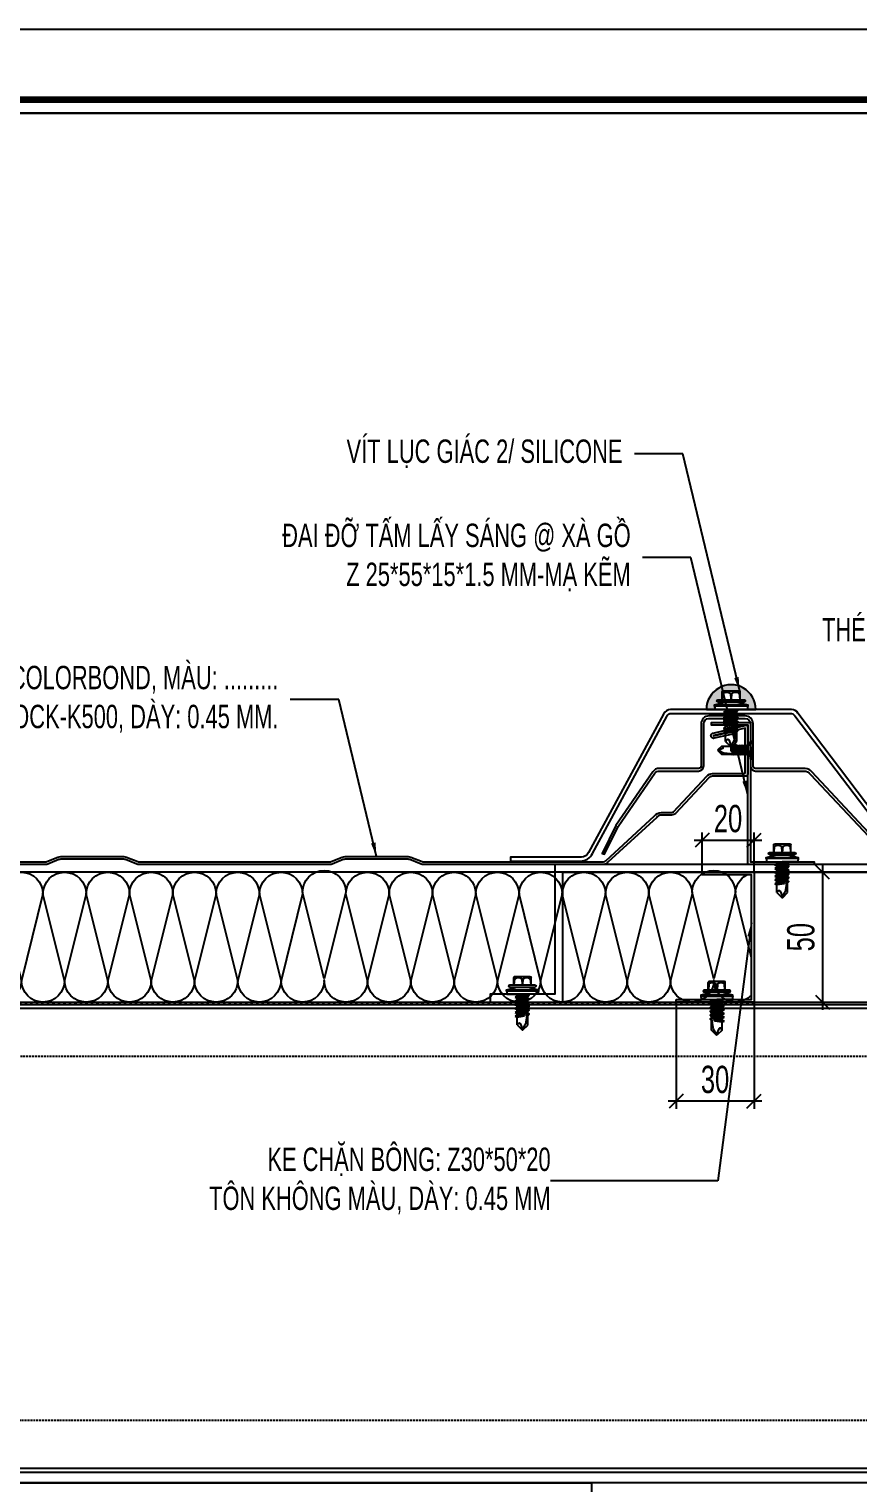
# Model space of a CAD drawing. Header units: inches. Extents: x 315041 to 662841, y -45540 to -35018.
# Drawn here: x 335077.1 to 335183.5, y -36876.6 to -36690 of the extents above; entities that cross this region are included whole.
import ezdxf

# ---------------------------------------------------------------- set-up
doc = ezdxf.new("R2010")
doc.units = ezdxf.units.IN
doc.header["$MEASUREMENT"] = 0
doc.linetypes.add('DASHED2', pattern=[9.525, 6.35, -3.175])
doc.linetypes.add('HIDDEN', pattern=[0.375, 0.25, -0.125])
for name, color, linetype in [('2', 2, 'Continuous'), ('3', 3, 'Continuous'), ('7', 7, 'Continuous'), ('8', 8, 'Continuous'), ('BAO KHUNG', 31, 'Continuous'), ('flashing', 6, 'Continuous'), ('FLAT BAR', 1, 'Continuous'), ('ROOFING', 4, 'Continuous'), ('STRUCTURE', 1, 'Continuous')]:
    doc.layers.add(name, color=color, linetype=linetype)
doc.styles.add('ST1H', font='vnshxh.shx', dxfattribs={"width": 0.7})
doc.dimstyles.new('3', dxfattribs={"dimtxt": 3.5, "dimasz": 1.8, "dimexe": 1, "dimexo": 0, "dimgap": 1, "dimtad": 1, "dimdec": 0, "dimlfac": 3, "dimzin": 0, "dimdsep": 46, "dimtxsty": 'ST1H', "dimblk": 'OBLIQUE', "dimcen": 1, "dimdle": 1, "dimclrd": 8, "dimclre": 8, "dimclrt": 3, "dimadec": 0, "dimazin": 0, "dimtfac": 1, "dimtdec": 0, "dimtix": 1, "dimtofl": 0, "dimtmove": 1, "dimatfit": 3, "dimfxl": 0.18, "dimtolj": 1, "dimtzin": 0, "dimlwd": -1, "dimlwe": -1, "dimarcsym": 1})

# ---------------------------------------------------------------- blocks, each defined once
blk = doc.blocks.new('A$C75D82031')
at = {"layer": '2', "color": 157, "linetype": 'Continuous'}
blk.add_lwpolyline([(0, 420), (594, 420), (594, 0), (0, 0)], close=True, dxfattribs=at)
at = {"layer": '7', "color": 147, "linetype": 'Continuous'}
blk.add_lwpolyline([(12.33, 57.61), (581.67, 57.61), (581.67, 409.19), (12.33, 409.19)], close=True, dxfattribs=at)
at = {"layer": 'BAO KHUNG', "color": 167, "linetype": 'Continuous', "const_width": 0.871}
blk.add_lwpolyline([(10.59, 9.07), (583.41, 9.07), (583.41, 410.93), (10.59, 410.93)], close=True, dxfattribs=at)
blk = doc.blocks.new('Short_Self_drilling')
at = {"layer": 'STRUCTURE', "color": 1, "linetype": 'Continuous'}
for p, q in [((-3.43, 3.75), (-3.43, 6.75)), ((3, 7.19), (-3, 7.18)), ((3.43, 3.76), (3.42, 6.76)), ((6.43, 1.74), (-6.43, 1.73)), ((5.14, 3.76), (-5.14, 3.75)), ((-2.57, 2.9), (-5.14, 2.9)), ((2.57, 2.9), (-2.57, 2.9)), ((-2.14, 2.8), (-2.14, 2.9)), ((6.25, 0), (0, 0)), ((2.15, 2.8), (2.15, 2.9)), ((2.16, -0.5), (2.15, 0.01)), ((5.14, 2.9), (2.57, 2.9)), ((2.99, -1.17), (-2.7, -0.23)), ((2.99, -2.7), (-2.7, -1.76)), ((2.99, -4.23), (-2.7, -3.28)), ((2.99, -5.75), (-2.7, -4.81)), ((-2.14, -1.38), (-2.14, -0.87)), ((-2.14, -2.91), (-2.14, -2.39)), ((-2.14, -4.43), (-2.14, -3.92)), ((-2.13, -5.96), (-2.14, -5.44)), ((2.16, -2.03), (2.16, -1.51)), ((2.16, -3.55), (2.16, -3.04)), ((2.16, -5.08), (2.16, -4.56)), ((2.99, -7.28), (-2.7, -6.33)), ((-1.91, -7.99), (-2.7, -7.86)), ((-2.14, -12.33), (-2.14, -8.48)), ((-2.13, -7.49), (-2.13, -6.97)), ((3, -8.8), (-1.14, -8.12)), ((2.15, -12.31), (2.15, -9.14)), ((2.16, -6.6), (2.16, -6.09)), ((2.16, -8.13), (2.16, -7.61))]:
    blk.add_line(p, q, dxfattribs=at)
for points in [[(-0.13, 3.76), (-0.33, 6.23, 0.338878), (-3.14, 6.23), (-3.33, 3.75)], [(3.3, 3.76), (3.1, 6.23, 0.338878), (0.29, 6.23), (0.1, 3.76)], [(-6.43, 1.3, -0.088869), (-6.25, 0), (0, 0)], [(-0.08, -14.04), (-1.04, -12.24, -0.148657), (-1.4, -11.2), (-1.95, -7.72, -0.815006), (-1.21, -7.77, 0.150833), (-0.85, -8.68)], [(2.15, -12.31), (0.17, -14.24, -0.333596), (-0.17, -14.24), (-2.14, -12.33)], [(2.15, -12.31), (1.71, -11.7, 0.52242), (0.88, -11.71), (-0.17, -14.24)]]:
    blk.add_lwpolyline(points, format="xyb", dxfattribs=at)
blk.add_lwpolyline([(6.43, 1.31), (6.43, 1.74), (2.14, 2.81), (-2.14, 2.8), (-6.43, 1.73), (-6.43, 1.3)], close=True, dxfattribs=at)
for points in [[(2.99, -1.17), (2.16, -1.51), (-2.14, -0.85), (-2.7, -0.23), (-2.36, 0)], [(2.99, -2.7), (2.16, -3.04), (-2.14, -2.37), (-2.7, -1.76), (-2.14, -1.38), (2.16, -2.03), (2.99, -2.7)], [(2.99, -4.23), (2.16, -4.56), (-2.14, -3.9), (-2.7, -3.28), (-2.14, -2.91), (2.16, -3.55), (2.99, -4.23)], [(2.99, -5.75), (2.16, -6.09), (-2.14, -5.43), (-2.7, -4.81), (-2.14, -4.43), (2.16, -5.08), (2.99, -5.75)], [(-1.18, 0), (2.16, -0.5), (2.99, -1.17)], [(2.99, -7.28), (2.16, -7.62), (-2.14, -6.95), (-2.7, -6.33), (-2.13, -5.96), (2.16, -6.6), (2.99, -7.28)], [(-1.82, -8.53), (-2.14, -8.48), (-2.7, -7.86), (-2.13, -7.49), (-1.83, -7.53)], [(-1.26, -7.62), (2.16, -8.13), (3, -8.8)], [(3, -8.8), (2.16, -9.14), (-0.85, -8.68)]]:
    blk.add_lwpolyline(points, dxfattribs=at)
for centre, radius, start, end in [((-3, 6.75), 0.429, 90.0311, 180.0311), ((3, 6.76), 0.429, 0.0311, 90.0311), ((-4.99, 3.32), 0.455, 109.7949, 250.2674), ((5.07, 3.33), 0.435, 279.7276, 80.3347), ((9.99, 0.17), 3.74, 162.2963, 182.6103)]:
    blk.add_arc(centre, radius, start, end, dxfattribs=at)
blk = doc.blocks.new('HFR-1')
at = {"layer": 'STRUCTURE', "color": 1, "linetype": 'Continuous'}
for p, q in [((-5.5, 0), (5.5, 0)), ((-5.24, 0.81), (-3.37, 1.5)), ((5.24, 0.81), (3.37, 1.5)), ((-2.43, -1.21), (-2.95, -1.58)), ((-2.95, -1.58), (-2.43, -1.92)), ((-2.43, -1.92), (-2.95, -2.29)), ((-2.95, -2.29), (-2.43, -2.63)), ((-2.43, -2.63), (-2.95, -3)), ((-2.95, -3), (-2.43, -3.34)), ((-2.43, -3.34), (-2.95, -3.72)), ((-2.95, -3.72), (-2.43, -4.05)), ((-2.43, -4.05), (-2.95, -4.43)), ((-2.95, -4.43), (-2.43, -4.76)), ((-2.43, -4.76), (-2.95, -5.14)), ((-2.95, -5.14), (-2.43, -5.48)), ((-2.43, -5.48), (-2.95, -5.85)), ((-2.95, -5.85), (-2.43, -6.19)), ((-2.43, -6.19), (-2.95, -6.56)), ((-2.95, -6.56), (-2.43, -6.9)), ((-2.43, -6.9), (-2.95, -7.27)), ((-2.95, -7.27), (-2.43, -7.61)), ((-2.43, -7.61), (-2.95, -7.98)), ((-2.95, -7.98), (-2.43, -8.32)), ((-2.43, -8.32), (-2.95, -8.69)), ((-2.95, -8.69), (-2.43, -9.03)), ((-2.94, -1.59), (2.9, -1.42)), ((-2.94, -2.3), (2.9, -2.13)), ((-2.94, -3.01), (2.9, -2.84)), ((-2.94, -3.72), (2.9, -3.55)), ((-2.94, -4.43), (2.9, -4.26)), ((-2.94, -5.14), (2.9, -4.98)), ((-2.94, -5.85), (2.9, -5.69)), ((-2.94, -6.56), (2.9, -6.4)), ((-2.94, -7.27), (2.9, -7.11)), ((-2.94, -7.99), (2.9, -7.82)), ((-2.94, -8.7), (2.9, -8.53)), ((2.44, -1.07), (-2.43, -1.21)), ((2.44, -1.78), (-2.43, -1.92)), ((-2.43, -1.92), (2.44, -1.78)), ((-2.43, -2.63), (2.44, -2.49)), ((2.44, -2.49), (-2.43, -2.63)), ((-2.43, -3.34), (2.44, -3.2)), ((2.44, -3.2), (-2.43, -3.34)), ((-2.43, -4.05), (2.44, -3.91)), ((2.44, -3.91), (-2.43, -4.05)), ((-2.43, -4.76), (2.44, -4.62)), ((2.44, -4.62), (-2.43, -4.76)), ((-2.43, -5.48), (2.44, -5.34)), ((2.44, -5.34), (-2.43, -5.48)), ((-2.43, -6.19), (2.44, -6.05)), ((2.44, -6.05), (-2.43, -6.19)), ((-2.43, -6.9), (2.44, -6.76)), ((2.44, -6.76), (-2.43, -6.9)), ((-2.43, -7.61), (2.44, -7.47)), ((2.44, -7.47), (-2.43, -7.61)), ((-2.43, -8.32), (2.44, -8.18)), ((2.44, -8.18), (-2.43, -8.32)), ((2.9, -1.42), (2.44, -1.07)), ((2.44, -1.78), (2.9, -1.42)), ((2.9, -2.13), (2.44, -1.78)), ((2.44, -2.49), (2.9, -2.13)), ((2.9, -2.84), (2.44, -2.49)), ((2.44, -3.2), (2.9, -2.84)), ((2.9, -3.55), (2.44, -3.2)), ((2.44, -3.91), (2.9, -3.55)), ((2.9, -4.26), (2.44, -3.91)), ((2.44, -4.62), (2.9, -4.26)), ((2.9, -4.98), (2.44, -4.62)), ((2.44, -5.34), (2.9, -4.98)), ((2.9, -5.69), (2.44, -5.34)), ((2.44, -6.05), (2.9, -5.69)), ((2.9, -6.4), (2.44, -6.05)), ((2.44, -6.76), (2.9, -6.4)), ((2.9, -7.11), (2.44, -6.76)), ((2.44, -7.47), (2.9, -7.11)), ((2.9, -7.82), (2.44, -7.47)), ((2.44, -8.18), (2.9, -7.82)), ((2.9, -8.53), (2.44, -8.18)), ((2.44, -8.89), (2.9, -8.53)), ((-2.43, -9.03), (-2.95, -9.4)), ((-2.95, -9.4), (-2.43, -9.74)), ((-2.43, -9.74), (-2.95, -10.11)), ((-2.95, -10.11), (-2.43, -10.45)), ((-2.43, -10.45), (-2.95, -10.82)), ((-2.95, -10.82), (-2.43, -11.16)), ((-2.43, -11.16), (-2.95, -11.53)), ((-2.95, -11.53), (-2.43, -11.87)), ((-2.94, -9.41), (2.9, -9.24)), ((-2.94, -10.12), (1.52, -9.99)), ((-2.94, -10.83), (1.31, -10.71)), ((-2.94, -11.54), (0.86, -11.43)), ((-2.5, -17.43), (-2.5, -11.83)), ((-2.5, -17.43), (-1.99, -16.71)), ((-2.5, -17.43), (-0.19, -19.67)), ((-2.43, -9.03), (2.44, -8.89)), ((2.44, -8.89), (-2.43, -9.03)), ((-2.43, -9.74), (2.44, -9.6)), ((2.44, -9.6), (-2.43, -9.74)), ((1.4, -10.34), (-2.43, -10.45)), ((-2.43, -10.45), (1.4, -10.34)), ((-2.43, -11.16), (1.15, -11.06)), ((1.15, -11.06), (-2.43, -11.16)), ((-2.43, -11.87), (0.36, -11.79)), ((-1.02, -16.72), (0.2, -19.68)), ((0.11, -19.44), (1.22, -17.34)), ((0.2, -19.68), (2.5, -17.45)), ((1.64, -16.13), (2.28, -10.16)), ((2.17, -9.97), (2.9, -9.95)), ((2.2, -11.74), (2.44, -11.73)), ((2.22, -11.39), (2.9, -11.37)), ((2.24, -11.03), (2.44, -11.02)), ((2.44, -11.02), (2.24, -11.03)), ((2.26, -10.68), (2.9, -10.66)), ((2.44, -10.31), (2.27, -10.31)), ((2.27, -10.31), (2.44, -10.31)), ((2.9, -9.24), (2.44, -8.89)), ((2.44, -9.6), (2.9, -9.24)), ((2.9, -9.95), (2.44, -9.6)), ((2.44, -10.31), (2.9, -9.95)), ((2.9, -10.66), (2.44, -10.31)), ((2.44, -11.02), (2.9, -10.66)), ((2.9, -11.37), (2.44, -11.02)), ((2.44, -11.73), (2.9, -11.37)), ((2.5, -17.45), (2.5, -11.68))]:
    blk.add_line(p, q, dxfattribs=at)
at = {"layer": 'STRUCTURE', "color": 1, "linetype": 'Continuous', "ltscale": 8}
for p in [(-3.37, 1.5), (3.37, 1.5)]:
    blk.add_line(p, (0, 1.5), dxfattribs=at)
at = {"layer": 'STRUCTURE', "color": 1, "linetype": 'DASHED2'}
for p in [(-1.93, 1.5), (1.93, 1.5)]:
    blk.add_line(p, (0, 0), dxfattribs=at)
at = {"layer": 'STRUCTURE', "color": 1, "linetype": 'Continuous', "ltscale": 8}
for centre, start, end in [((-4.73, 0.2), 130.41001, 194.80618), ((4.73, 0.2), 345.19382, 49.58999)]:
    blk.add_arc(centre, 0.801, start, end, dxfattribs=at)
at = {"layer": 'STRUCTURE', "color": 1, "linetype": 'Continuous'}
for centre, radius, start, end in [((-7.27, -8.97), 9.14, 58.06501, 78.8402), ((5.11, -3.81), 3.83, 84.20393, 134.36205), ((-1.51, -17.05), 0.59, 34.23018, 144.5641), ((-0.51, -10.07), 1.93, 296.60409, 355.39217), ((-0.56, -16.05), 2.2, 324.00482, 357.82685), ((1.85, -10.28), 0.444, 15.97616, 172.6971), ((0.01, -19.41), 0.331, 231.63478, 305.42875)]:
    blk.add_arc(centre, radius, start, end, dxfattribs=at)
blk = doc.blocks.new('_Oblique')
at = {"color": 0, "linetype": 'ByBlock', "lineweight": -2}
blk.add_line((-0.5, -0.5), (0.5, 0.5), dxfattribs=at)
blk = doc.blocks.new('*D520')
at = {"color": 8, "linetype": 'Continuous', "transparency": 16777216}
for p, q in [((335163.49, -36798.24), (335163.49, -36793.13)), ((335170.16, -36798.24), (335170.16, -36793.13)), ((335162.49, -36794.13), (335171.16, -36794.13))]:
    blk.add_line(p, q, dxfattribs=at)
at = {"layer": 'Defpoints', "color": 0, "transparency": 16777216}
for p in [(335170.16, -36794.13), (335163.49, -36798.24), (335170.16, -36798.24)]:
    blk.add_point(p, dxfattribs=at)
at = {"color": 8, "transparency": 16777216, "xscale": 1.8, "yscale": 1.8, "zscale": 1.8, "rotation": 180}
blk.add_blockref('_Oblique', (335163.49, -36794.13), dxfattribs=at)
at = {"color": 8, "transparency": 16777216, "xscale": 1.8, "yscale": 1.8, "zscale": 1.8}
blk.add_blockref('_Oblique', (335170.16, -36794.13), dxfattribs=at)
at = {"color": 3, "transparency": 16777216, "insert": (335166.83, -36791.38), "char_height": 3.5, "attachment_point": 5, "style": 'ST1H'}
blk.add_mtext('\\A1;20', dxfattribs=at)
blk = doc.blocks.new('*D521')
at = {"color": 8, "linetype": 'Continuous', "transparency": 16777216}
for p, q in [((335178.94, -36797.24), (335178.94, -36815.91)), ((335170.16, -36798.24), (335179.94, -36798.24)), ((335170.16, -36814.91), (335179.94, -36814.91))]:
    blk.add_line(p, q, dxfattribs=at)
at = {"layer": 'Defpoints', "color": 0, "transparency": 16777216}
for p in [(335170.16, -36798.24), (335170.16, -36814.91), (335178.94, -36814.91)]:
    blk.add_point(p, dxfattribs=at)
at = {"color": 8, "transparency": 16777216, "xscale": 1.8, "yscale": 1.8, "zscale": 1.8}
for p, rotation in [((335178.94, -36798.24), 90), ((335178.94, -36814.91), 270)]:
    blk.add_blockref('_Oblique', p, dxfattribs=dict(at, rotation=rotation))
at = {"color": 3, "transparency": 16777216, "insert": (335176.19, -36806.58), "char_height": 3.5, "attachment_point": 5, "rotation": 90, "style": 'ST1H'}
blk.add_mtext('\\A1;50', dxfattribs=at)
blk = doc.blocks.new('*D522')
at = {"color": 8, "linetype": 'Continuous', "transparency": 16777216}
for p, q in [((335160.16, -36814.91), (335160.16, -36828.61)), ((335170.16, -36814.91), (335170.16, -36828.61)), ((335171.16, -36827.61), (335159.16, -36827.61))]:
    blk.add_line(p, q, dxfattribs=at)
at = {"layer": 'Defpoints', "color": 0, "transparency": 16777216}
for p in [(335160.16, -36814.91), (335170.16, -36814.91), (335160.16, -36827.61)]:
    blk.add_point(p, dxfattribs=at)
at = {"color": 8, "transparency": 16777216, "xscale": 1.8, "yscale": 1.8, "zscale": 1.8, "rotation": 180}
blk.add_blockref('_Oblique', (335160.16, -36827.61), dxfattribs=at)
at = {"color": 8, "transparency": 16777216, "xscale": 1.8, "yscale": 1.8, "zscale": 1.8}
blk.add_blockref('_Oblique', (335170.16, -36827.61), dxfattribs=at)
at = {"color": 3, "transparency": 16777216, "insert": (335165.16, -36824.86), "char_height": 3.5, "attachment_point": 5, "style": 'ST1H'}
blk.add_mtext('\\A1;30', dxfattribs=at)
blk = doc.blocks.new('A$C6E175783')
at = {"color": 8}
blk.add_lwpolyline([(0.63, 175.79), (182.17, 175.79), (182.17, 0), (0.63, 0)], close=True, dxfattribs=at)

msp = doc.modelspace()

# ---------------------------------------------------------------- hatches: boundary and pattern name
at = {"true_color": 0x21d1de}
h = msp.add_hatch(color=132, dxfattribs=at)
edge = h.paths.add_edge_path()
edge.add_ellipse((335168.8845, -36776.242), major_axis=(-0.1073, 0.1073), ratio=1, start_angle=154.763738, end_angle=295.236262, ccw=False)
edge.add_line((335168.9358, -36776.3848), (335168.0787, -36776.3848))
edge.add_line((335168.0787, -36776.3848), (335167.9343, -36776.3848))
edge.add_line((335167.9343, -36776.3848), (335167.9343, -36776.4155))
edge.add_line((335167.9343, -36776.4155), (335169.3644, -36776.7727))
edge.add_line((335169.3644, -36776.7727), (335169.3644, -36776.9156))
edge.add_ellipse((335170.5507, -36777.295), major_axis=(-0.8807, 0.8807), ratio=1, start_angle=27.265192, end_angle=47.579179)
edge.add_line((335169.3065, -36777.351), (335170.3905, -36777.351))
edge.add_arc((335167.2202, -36777.3504), 3.1703, 359.988185, 360)
edge.add_arc((335167.2202, -36777.3504), 3.1703, 0.000001, 180.000001)
edge.add_line((335164.05, -36777.3504), (335165.1366, -36777.3506))
edge.add_ellipse((335163.8924, -36777.295), major_axis=(0.8807, 0.8807), ratio=1, start_angle=312.440556, end_angle=332.734808)
edge.add_line((335165.0787, -36776.9156), (335165.0787, -36776.7727))
edge.add_line((335165.0787, -36776.7727), (335166.5032, -36776.4169))
edge.add_line((335166.5032, -36776.4169), (335166.5032, -36776.3848))
edge.add_line((335166.5032, -36776.3848), (335166.3644, -36776.3848))
edge.add_line((335166.3644, -36776.3848), (335165.5073, -36776.3848))
edge.add_ellipse((335165.5317, -36776.242), major_axis=(-0.1025, 0.1025), ratio=1, start_angle=-35.303562, end_angle=125.303562, ccw=False)
edge.add_line((335165.5073, -36776.0991), (335166.0787, -36776.0991))
edge.add_line((335166.0787, -36776.0991), (335166.0787, -36775.0991))
edge.add_ellipse((335166.2215, -36775.0991), major_axis=(0.101, 0.101), ratio=1, start_angle=45, end_angle=135, ccw=False)
edge.add_line((335166.2215, -36774.9563), (335168.2215, -36774.9563))
edge.add_ellipse((335168.2215, -36775.0991), major_axis=(0.101, 0.101), ratio=1, start_angle=315, end_angle=405, ccw=False)
edge.add_line((335168.3644, -36775.0991), (335168.3644, -36776.0991))
edge.add_line((335168.3644, -36776.0991), (335168.9358, -36776.0991))
at = {"true_color": 0xf2ee0d}
h = msp.add_hatch(dxfattribs=at)
h.set_pattern_fill('ANSI37,_O', color=2, scale=4)
h.set_pattern_definition([(135, (657604.35736, -670.58135), (0.3535533906, 0.3535533906), []), (45, (657604.35736, -670.58135), (0.3535533906, -0.3535533906), [])])
h.paths.add_polyline_path([(334967.7734, -36815.2449), (334967.7734, -36814.9116), (335170.1612, -36814.9116), (335170.1612, -36815.2449)])

# ---------------------------------------------------------------- linework, layer by layer
at = {"color": 8}
for points in [[(334967.7734, -36700.8371), (335537.1113, -36700.8371), (335537.1113, -36876.627), (334967.7734, -36876.627)], [(334967.7735, -36798.2449), (334967.7735, -36814.9116), (335537.1114, -36814.9116), (335537.1114, -36798.2449)]]:
    msp.add_lwpolyline(points, close=True, dxfattribs=at)
at = {"color": 132, "true_color": 0x21d1de}
msp.add_lwpolyline([(335164.05, -36777.3504), (335170.3905, -36777.3517, 1.00041418), (335164.05, -36777.3517)], format="xyb", dxfattribs=at)
at = {"color": 3, "ltscale": 15}
for points in [[(335169.04, -36785.5894), (335169.04, -36779.7668), (335164.9828, -36780.7031, 1), (335164.9887, -36780.7287), (335167.5251, -36780.1433), (335167.6001, -36780.4681), (335165.0636, -36781.0535, -1), (335164.9078, -36780.3783), (335169.3733, -36779.3478), (335169.3733, -36785.5894, -0.41421356), (335169.04, -36785.9227), (335164.8292, -36785.9227, 0.20759646), (335164.3424, -36786.134), (335160.0709, -36790.7004, -0.20759646), (335159.584, -36790.9116), (335158.2234, -36790.9116, 0.24658476), (335157.6746, -36791.1998), (335151.4054, -36796.9568, -0.24658476), (335150.8566, -36797.2449), (335127.6684, -36797.2449, -0.09541457), (335127.4208, -36797.1973), (335125.9925, -36796.626, 0.09541457), (335125.7449, -36796.5783), (335117.6684, -36796.5783, 0.09541457), (335117.4208, -36796.626), (335115.9925, -36797.1973, -0.09541457), (335115.7449, -36797.2449), (335091.1684, -36797.2449, -0.09541457), (335090.9208, -36797.1973), (335089.4925, -36796.626, 0.09541457), (335089.2449, -36796.5783), (335081.1684, -36796.5783, 0.09541457), (335080.9208, -36796.626), (335079.4925, -36797.1973, -0.09541457), (335079.2449, -36797.2449), (335057.335, -36797.2449, -0.09541457)], [(335057.335, -36796.9116), (335079.2449, -36796.9116, 0.09541457), (335079.3687, -36796.8878), (335080.797, -36796.3165, -0.09541457), (335081.1684, -36796.2449), (335089.2449, -36796.2449, -0.09541457), (335089.6163, -36796.3165), (335091.0446, -36796.8878, 0.09541457), (335091.1684, -36796.9116), (335115.7449, -36796.9116, 0.09541457), (335115.8687, -36796.8878), (335117.297, -36796.3165, -0.09541457), (335117.6684, -36796.2449), (335125.7449, -36796.2449, -0.09541457), (335126.1163, -36796.3165), (335127.5446, -36796.8878, 0.09541457), (335127.6684, -36796.9116), (335150.8566, -36796.9116, 0.24658476), (335151.131, -36796.7675), (335157.4001, -36791.0105, -0.24658476), (335158.2234, -36790.5783), (335159.584, -36790.5783, 0.20759646), (335159.8275, -36790.4727), (335164.0989, -36785.9063, -0.20759646), (335164.8292, -36785.5894), (335169.04, -36785.5894)]]:
    msp.add_lwpolyline(points, format="xyb", dxfattribs=at)
at = {"color": 1, "ltscale": 15}
msp.add_lwpolyline([(335169.7066, -36782.9227), (335169.7066, -36796.9116), (335177.8639, -36796.9116), (335177.8639, -36797.2449), (335169.3733, -36797.2449), (335169.3733, -36779.3602), (335165.04, -36779.3602), (335165.04, -36779.3602), (335164.7066, -36779.3602), (335164.7066, -36779.0268), (335169.7066, -36779.0268), (335169.7066, -36782.9227)], dxfattribs=at)
at = {"color": 9, "ltscale": 0.5}
for points in [[(335078.8846, -36801.0227), (335076.1069, -36812.1338), (335073.3291, -36801.0227, -1)], [(335078.8846, -36801.0227, -1), (335084.4402, -36801.0227), (335081.6624, -36812.1338)], [(335084.4402, -36801.0227, -1), (335089.9957, -36801.0227), (335087.218, -36812.1338)], [(335095.5513, -36801.0227), (335092.7735, -36812.1338), (335089.9957, -36801.0227, -1)], [(335095.5513, -36801.0227, -1), (335101.1069, -36801.0227), (335098.3291, -36812.1338)], [(335101.1069, -36801.0227, -1), (335106.6624, -36801.0227), (335103.8846, -36812.1338)], [(335112.218, -36801.0227), (335109.4402, -36812.1338), (335106.6624, -36801.0227, -1)], [(335112.2095, -36800.806, -1), (335117.7651, -36800.806), (335114.9873, -36811.9171)], [(335117.7735, -36801.0227, -1), (335123.3291, -36801.0227), (335120.5513, -36812.1338)], [(335128.8846, -36801.0227), (335126.1069, -36812.1338), (335123.3291, -36801.0227, -1)], [(335128.8846, -36801.0227, -1), (335134.4402, -36801.0227), (335131.6624, -36812.1338)], [(335134.4402, -36801.0227, -1), (335139.9957, -36801.0227), (335137.218, -36812.1338)], [(335145.5513, -36801.0227), (335142.7735, -36812.1338), (335139.9957, -36801.0227, -1)], [(335145.5513, -36801.0227, -1), (335151.1069, -36801.0227), (335148.3291, -36812.1338)], [(335151.1069, -36801.0227, -1), (335156.6624, -36801.0227), (335153.8846, -36812.1338)], [(335162.218, -36801.0227), (335159.4402, -36812.1338), (335156.6624, -36801.0227, -1)], [(335162.2095, -36800.806, -1), (335167.7651, -36800.806), (335164.9873, -36811.9171)]]:
    msp.add_lwpolyline(points, format="xyb", close=True, dxfattribs=at)
at = {"color": 1, "true_color": 0xfb0414}
msp.add_lwpolyline([(335160.1612, -36814.5783), (335169.8279, -36814.5783), (335169.8279, -36798.5783), (335163.4946, -36798.5783), (335163.4946, -36798.2449), (335170.1612, -36798.2449), (335170.1612, -36814.9116), (335160.1612, -36814.9116)], close=True, dxfattribs=at)
at = {"color": 9, "ltscale": 0.5}
for points in [[(335169.8279, -36809.2402), (335167.7735, -36801.0227, -0.27564477), (335169.2319, -36798.5783)], [(335081.6624, -36812.1338, -1), (335076.1069, -36812.1338, -1), (335070.5513, -36812.1338, -0.41421356), (335067.7735, -36814.9116, -0.41421356)], [(335098.3291, -36812.1338, -1), (335092.7735, -36812.1338, -1), (335087.218, -36812.1338, -1), (335081.6624, -36812.1338)], [(335117.7735, -36814.9116, -0.41421356), (335114.9957, -36812.1338, -1), (335109.4402, -36812.1338, -1), (335103.8846, -36812.1338, -1), (335098.3291, -36812.1338)], [(335131.6624, -36812.1338, -1), (335126.1069, -36812.1338, -1), (335120.5513, -36812.1338, -0.41421356), (335117.7735, -36814.9116, -0.41421356)], [(335148.3291, -36812.1338, -1), (335142.7735, -36812.1338, -1), (335137.218, -36812.1338, -1), (335131.6624, -36812.1338)], [(335167.7735, -36814.9116, -0.41421356), (335164.9957, -36812.1338, -1), (335159.4402, -36812.1338, -1), (335153.8846, -36812.1338, -1), (335148.3291, -36812.1338)], [(335169.8279, -36814.0035, -0.21116639), (335167.7735, -36814.9116)]]:
    msp.add_lwpolyline(points, format="xyb", dxfattribs=at)
at = {"color": 2, "true_color": 0xf2ee0d}
msp.add_lwpolyline([(334967.7734, -36815.2449), (334967.7734, -36814.9116), (335170.1612, -36814.9116), (335170.1612, -36815.2449)], close=True, dxfattribs=at)
at = {"color": 94}
for points in [[(335537.1113, -36815.2449), (334967.7734, -36815.2449)], [(335537.1113, -36815.7449), (334967.7734, -36815.7449)], [(334967.7734, -36874.7449), (335537.1113, -36874.7449)], [(334967.7734, -36875.2449), (335537.1113, -36875.2449)]]:
    msp.add_lwpolyline(points, dxfattribs=at)
at = {"color": 94, "linetype": 'HIDDEN'}
for points in [[(335537.1113, -36821.9116), (334967.7734, -36821.9116)], [(334967.7734, -36868.5783), (335537.1113, -36868.5783)]]:
    msp.add_lwpolyline(points, dxfattribs=at)
at = {"layer": '8', "linetype": 'DASHED2', "ltscale": 100}
msp.add_circle((335249.0041, -36964.522), 87.895, dxfattribs=at)
at = {"layer": 'FLAT BAR'}
msp.add_lwpolyline([(335318.1277, -36794.9539, -0.25470463), (335317.2876, -36795.4116), (335300.7954, -36795.4116), (335189.6108, -36795.4116, -0.25470463), (335188.7706, -36794.9539), (335175.8059, -36777.816, 0.25700435), (335174.961, -36777.351), (335159.4522, -36777.351, 0.2938465), (335158.5423, -36777.9364), (335148.9148, -36795.7295, -0.2938465), (335148.0048, -36796.3149), (335138.9055, -36796.3149), (335138.9055, -36796.8149), (335147.8976, -36796.8149, 0.29384538), (335149.4142, -36795.8393), (335158.9529, -36778.2412, -0.29384538), (335159.5595, -36777.851), (335174.8239, -36777.851, -0.25630534), (335175.3862, -36778.1595), (335188.3341, -36795.1527, 0.25396675), (335189.7319, -36795.9116), (335300.7954, -36795.9116), (335317.1665, -36795.9116, 0.25396675), (335318.5642, -36795.1527)], format="xyb", dxfattribs=at)
at = {"layer": 'FLAT BAR', "linetype": 'Continuous'}
msp.add_lwpolyline([(335202.9423, -36813.9116), (335194.609, -36813.9116), (335194.609, -36797.2449), (335144.609, -36797.2449), (335144.609, -36813.9116), (335136.2757, -36813.9116), (335136.2757, -36814.9116), (335145.609, -36814.9116), (335145.609, -36798.2449), (335193.609, -36798.2449), (335193.609, -36814.9116), (335202.9423, -36814.9116)], close=True, dxfattribs=at)
at = {"layer": 'ROOFING', "color": 132, "ltscale": 15, "true_color": 0x17e8d7}
msp.add_lwpolyline([(335187.949, -36796.4342), (335177.5842, -36785.3728, 0.25227798), (335176.749, -36784.9227), (335170.3733, -36784.9227, -0.41421356), (335170.04, -36784.5894), (335170.04, -36779.1844, 0.41421356), (335169.04, -36778.1844), (335164.3733, -36778.1844, 0.41421356), (335163.3733, -36779.1844), (335163.3733, -36784.5894, -0.41421356), (335163.04, -36784.9227), (335157.9973, -36784.9227, 0.24658476), (335157.1741, -36785.355), (335152.4271, -36792.2381), (335150.6623, -36795.8245), (335150.9843, -36795.9108), (335152.7342, -36792.3799), (335157.4485, -36785.5442, -0.24658476), (335157.9973, -36785.2561), (335163.04, -36785.2561, 0.41421356), (335163.7066, -36784.5894), (335163.7066, -36779.1844, -0.41421356), (335164.3733, -36778.5177), (335169.04, -36778.5177, -0.41421356), (335169.7066, -36779.1844), (335169.7066, -36784.5894, 0.41421356), (335170.3733, -36785.2561), (335176.5695, -36785.2561, -0.25227798), (335177.4047, -36785.7061), (335187.568, -36796.4616, 0.25227798)], format="xyb", dxfattribs=at)

# ---------------------------------------------------------------- block references
at = {"color": 1}
msp.add_blockref('A$C75D82031', (334955.4423, -37110.027), dxfattribs=at)
at = {"color": 8, "extrusion": (0, 0, -1), "xscale": -0.2121212120925182, "yscale": 0.2121212120800919, "zscale": -0.2121212121212121, "rotation": 90.14618647636713}
msp.add_blockref('HFR-1', (-335169.7066, -36782.5838), dxfattribs=at)
at = {"color": 1}
for p, xscale, yscale, zscale, rotation in [((335173.7853, -36796.9116), -0.3200000000824856, 0.3199999998323619, 0.32, 0.03112738804631476), ((335140.4423, -36813.9116), -0.3200000000824856, 0.3199999998323619, 0.32, 0.03112738804631476), ((335165.3789, -36814.5783), 0.3199999990920701, 0.3200000000651926, 0.3200000002560967, 359.9688729036745)]:
    msp.add_blockref('Short_Self_drilling', p, dxfattribs=dict(at, xscale=xscale, yscale=yscale, zscale=zscale, rotation=rotation))
at = {"color": 8}
msp.add_blockref('A$C6E175783', (334967.139, -37052.417), dxfattribs=at)
at = {"layer": 'flashing', "color": 4, "xscale": -0.3333333333193962, "yscale": 0.3333333333321207, "zscale": 0.3333333333333333, "rotation": 0.03112725465349797}
msp.add_blockref('Short_Self_drilling', (335167.2215, -36777.351), dxfattribs=at)

# ---------------------------------------------------------------- dimensions: what is measured, and where the dimension line sits
at = {"color": 8}
for base, p1, p2, picture, middle in [((335170.1612, -36794.13), (335163.4946, -36798.2449), (335170.1612, -36798.2449), '*D520', (335166.8279, -36791.38)), ((335160.1612, -36827.609), (335170.1612, -36814.9116), (335160.1612, -36814.9116), '*D522', (335165.1612, -36824.859))]:
    dim = msp.add_linear_dim(base=base, p1=p1, p2=p2, dimstyle='3', dxfattribs=at)
    dim.commit()
    dim.dimension.update_dxf_attribs({"geometry": picture, "text_midpoint": middle})
dim = msp.add_linear_dim(base=(335178.9402, -36814.9116), p1=(335170.1612, -36798.2449), p2=(335170.1612, -36814.9116), angle=90, dimstyle='3', dxfattribs=at)
dim.commit()
dim.dimension.update_dxf_attribs({"geometry": '*D521', "text_midpoint": (335176.1902, -36806.5783)})

# ---------------------------------------------------------------- leaders
at = {"color": 9}
for points in [[(335169.3733, -36788.3026), (335162.06, -36757.8401), (335154.3302, -36757.8401)], [(335121.7066, -36796.2449), (335116.8456, -36776.0863), (335109.1157, -36776.0863)]]:
    msp.add_leader(points, dimstyle='3', override={"dimgap": 1, "dimtad": 0}, dxfattribs=at)

# ---------------------------------------------------------------- next in the draw order: texts
at = {"layer": '3', "char_height": 3, "attachment_point": 6, "style": 'ST1H', "bg_fill": 2}
for s, insert in [('\\A1;®ai ®ì tÊm lÊy s¸ng @ xµ gå\\Pz 25*55*15*1.5 mm-m¹ kÏm', (335154.3302, -36757.8401)), ('\\A1;®ai gi÷ tÊm lÊy s¸ng\\PthÐp m¹ kÏm w=50 mm, dµy: 1.5 mm', (335230.1512, -36764.9491)), ('\\A1;t«n m¸i nhµ x\xadëng: CLEAR COLORBOND, mµu: .........\\PLo¹i : SEAMLOCK-K500, dµy: 0.45 mm.', (335109.1157, -36776.0863)), ('\\A1;ke chÆn b«ng: z30*50*20\\Pt«n kh«ng mµu, dµy: 0.45 mm', (335144.0556, -36837.8677))]:
    msp.add_mtext(s, dxfattribs=dict(at, insert=insert))

# ---------------------------------------------------------------- next in the draw order: leaders
at = {"color": 9}
for points in [[(335168.3226, -36774.9981), (335161.0093, -36744.5356), (335153.2795, -36744.5356)], [(335169.8279, -36804.7282), (335165.5056, -36837.8677), (335144.0556, -36837.8677)]]:
    msp.add_leader(points, dimstyle='3', override={"dimgap": 1, "dimtad": 0}, dxfattribs=at)

# ---------------------------------------------------------------- next in the draw order: texts
at = {"layer": '3', "insert": (335153.2795, -36744.5356), "char_height": 3, "attachment_point": 6, "style": 'ST1H', "bg_fill": 2}
msp.add_mtext('\\A1;vÝt lôc gi¸c 2/ silicone', dxfattribs=at)

doc.saveas('drawing.dxf')
